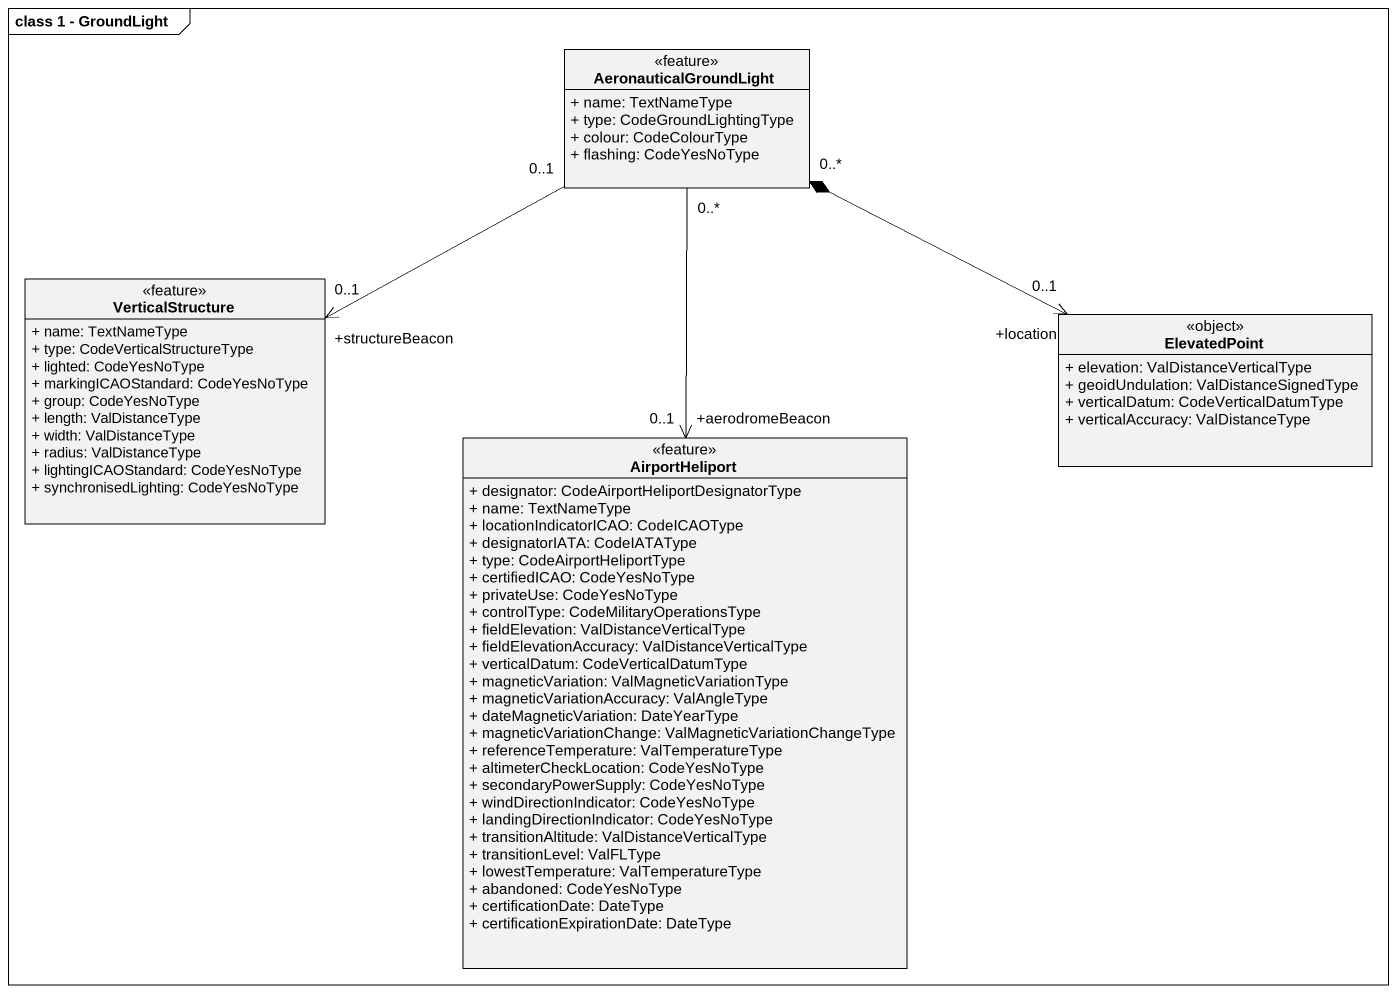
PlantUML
@startuml
mainframe class 1 - GroundLight
hide circle
hide empty members
skinparam classAttributeIconSize 0
class AeronauticalGroundLight <<feature>> {
  + name: TextNameType
  + type: CodeGroundLightingType
  + colour: CodeColourType
  + flashing: CodeYesNoType
}
class VerticalStructure <<feature>> {
  + name: TextNameType
  + type: CodeVerticalStructureType
  + lighted: CodeYesNoType
  + markingICAOStandard: CodeYesNoType
  + group: CodeYesNoType
  + length: ValDistanceType
  + width: ValDistanceType
  + radius: ValDistanceType
  + lightingICAOStandard: CodeYesNoType
  + synchronisedLighting: CodeYesNoType
}
class ElevatedPoint <<object>> {
  + elevation: ValDistanceVerticalType
  + geoidUndulation: ValDistanceSignedType
  + verticalDatum: CodeVerticalDatumType
  + verticalAccuracy: ValDistanceType
}
class AirportHeliport <<feature>> {
  + designator: CodeAirportHeliportDesignatorType
  + name: TextNameType
  + locationIndicatorICAO: CodeICAOType
  + designatorIATA: CodeIATAType
  + type: CodeAirportHeliportType
  + certifiedICAO: CodeYesNoType
  + privateUse: CodeYesNoType
  + controlType: CodeMilitaryOperationsType
  + fieldElevation: ValDistanceVerticalType
  + fieldElevationAccuracy: ValDistanceVerticalType
  + verticalDatum: CodeVerticalDatumType
  + magneticVariation: ValMagneticVariationType
  + magneticVariationAccuracy: ValAngleType
  + dateMagneticVariation: DateYearType
  + magneticVariationChange: ValMagneticVariationChangeType
  + referenceTemperature: ValTemperatureType
  + altimeterCheckLocation: CodeYesNoType
  + secondaryPowerSupply: CodeYesNoType
  + windDirectionIndicator: CodeYesNoType
  + landingDirectionIndicator: CodeYesNoType
  + transitionAltitude: ValDistanceVerticalType
  + transitionLevel: ValFLType
  + lowestTemperature: ValTemperatureType
  + abandoned: CodeYesNoType
  + certificationDate: DateType
  + certificationExpirationDate: DateType
}
AeronauticalGroundLight "0..1" -left-> "+structureBeacon\n0..1" VerticalStructure
AeronauticalGroundLight "0..*" *-right-> "+location\n0..1" ElevatedPoint
AeronauticalGroundLight "0..*" --> "+aerodromeBeacon\n0..1" AirportHeliport
@enduml
